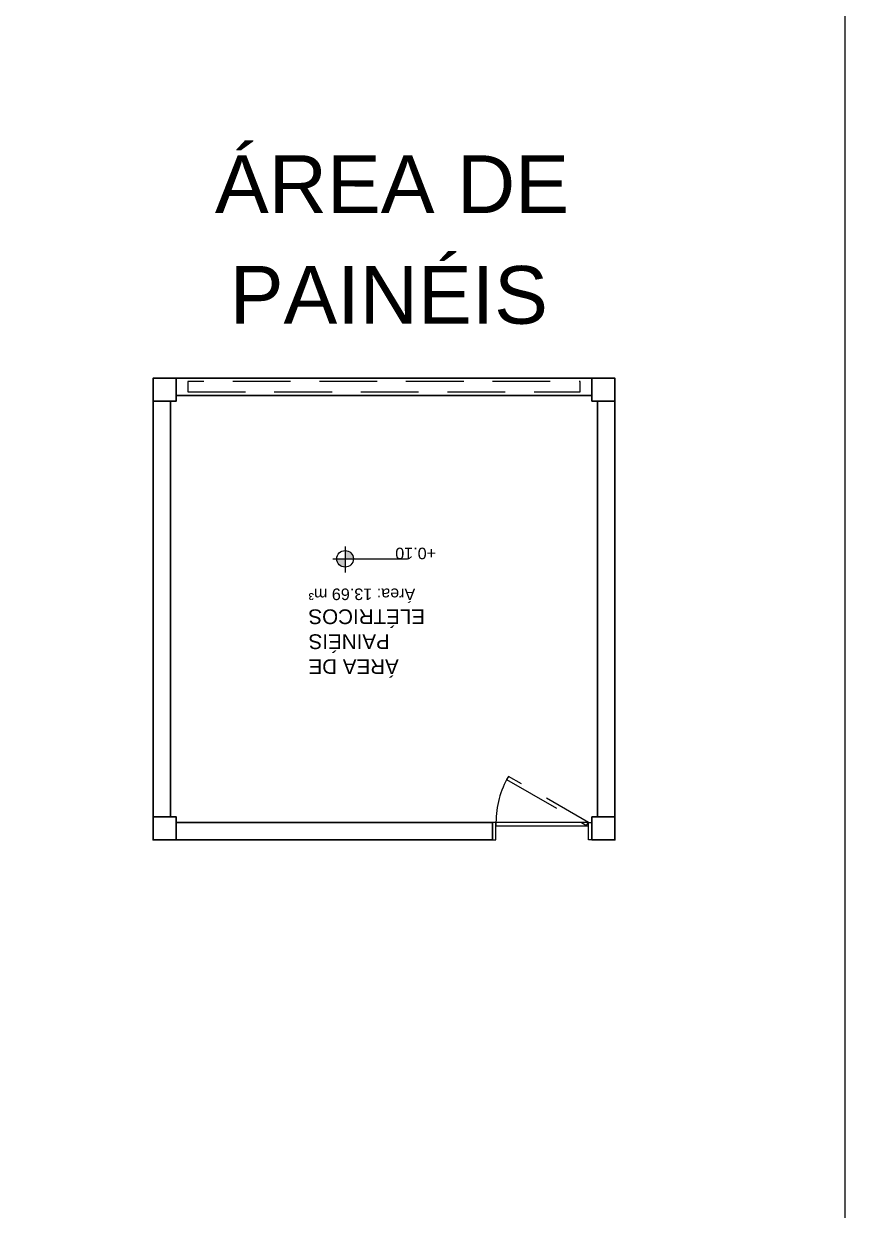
# Model space of a CAD drawing. Header units: metres. Extents: x 149 to 429, y -3 to 162.
# Drawn here: x 392 to 399.11, y 99.17 to 109.45 of the extents above; entities that cross this region are included whole.
import ezdxf

# ---------------------------------------------------------------- set-up
doc = ezdxf.new("R2010")
doc.units = ezdxf.units.M
doc.linetypes.add('IMPORT-Dashed _3_', pattern=[0.75, 0.5, -0.25])
doc.layers.add('1053_ARQ_BASE_MATADOURO_dwg', color=7, linetype='Continuous', lineweight=5, true_color=0x767676)
for name, color, linetype, lineweight in [('A-ESQ-PORTAS', 7, 'Continuous', 20), ('A-ESTRUTURA', 7, 'Continuous', 30), ('A-PAREDE', 7, 'Continuous', 30), ('A-PROJEÇÃO', 7, 'IMPORT-Dashed _3_', 15), ('A-TEXTO1', 7, 'Continuous', 5), ('A_PROJEÇÃO', 7, 'IMPORT-Dashed _3_', 5)]:
    doc.layers.add(name, color=color, linetype=linetype, lineweight=lineweight)
doc.styles.add('Arial_11', font='arial.ttf', dxfattribs={"height": 0.1})
doc.styles.add('Arial_12', font='arial.ttf', dxfattribs={"height": 0.1})
doc.styles.add('Arial_5', font='arial.ttf', dxfattribs={"height": 0.1275})
doc.styles.add('Arial_6', font='arial.ttf', dxfattribs={"height": 0.5})

# ---------------------------------------------------------------- blocks, each defined once
blk = doc.blocks.new('1053_ARQ_BASE_MATADOURO_dwg_pilar-4039604-TÉRREO 1_20 - Dependente 2')
at = {"layer": 'A-ESTRUTURA', "color": 253, "true_color": 0xaaaaaa, "flags": 128}
blk.add_lwpolyline([(207964.697, 9278584.431), (207964.897, 9278584.431), (207964.897, 9278584.631), (207964.697, 9278584.631)], close=True, dxfattribs=at)
blk = doc.blocks.new('1053_ARQ_BASE_MATADOURO_dwg_pilar-4039605-TÉRREO 1_20 - Dependente 2')
at = {"layer": 'A-ESTRUTURA', "color": 253, "true_color": 0xaaaaaa, "flags": 128}
blk.add_lwpolyline([(207964.697, 9278584.431), (207964.897, 9278584.431), (207964.897, 9278584.631), (207964.697, 9278584.631)], close=True, dxfattribs=at)
blk = doc.blocks.new('1053_ARQ_BASE_MATADOURO_dwg_arq geral tgov-4039641-TÉRREO 1_20 - Dependente 2')
at = {"layer": 'A-TEXTO1', "lineweight": 9, "true_color": 0xe2e2e2}
h = blk.add_hatch(color=254, dxfattribs=at)
h.paths.add_polyline_path([(58.168, 21.626), (58.24, 21.626), (58.231, 21.662), (58.204, 21.689), (58.168, 21.696), (58.168, 21.645)])
h.paths.add_polyline_path([(58.168, 21.554), (58.168, 21.626), (58.096, 21.626), (58.112, 21.582), (58.152, 21.556)])
at = {"color": 253, "lineweight": 5, "true_color": 0xaaaaaa, "flags": 128}
blk.add_lwpolyline([(-62.5, 40), (-62.5, -40), (62.5, -40), (62.5, 40)], close=True, dxfattribs=at)
at = {"layer": 'A-ESQ-PORTAS', "color": 253, "true_color": 0xaaaaaa, "flags": 128}
for points in [[(59.445, 19.192), (59.475, 19.192), (59.475, 19.342), (59.445, 19.342)], [(59.475, 19.312), (60.275, 19.312), (60.275, 19.342), (59.475, 19.342), (59.475, 19.312)], [(60.305, 19.192), (60.275, 19.192), (60.275, 19.342), (60.305, 19.342)]]:
    blk.add_lwpolyline(points, dxfattribs=at)
at = {"layer": 'A-PAREDE', "color": 253, "true_color": 0xaaaaaa}
for p, q in [((60.305, 23.192), (56.705, 23.192)), ((60.305, 23.042), (56.705, 23.042)), ((56.505, 22.992), (56.505, 19.392)), ((56.655, 22.992), (56.655, 19.392)), ((60.355, 22.992), (60.355, 19.392)), ((60.505, 19.392), (60.505, 22.992)), ((60.305, 19.192), (60.305, 19.342))]:
    blk.add_line(p, q, dxfattribs=at)
at = {"layer": 'A-PAREDE', "color": 253, "true_color": 0xaaaaaa, "flags": 128}
blk.add_lwpolyline([(56.705, 19.342), (59.445, 19.342), (59.445, 19.192), (56.705, 19.192)], dxfattribs=at)
at = {"layer": 'A-PROJEÇÃO', "color": 253, "true_color": 0xaaaaaa, "flags": 128}
blk.add_lwpolyline([(56.805, 23.072), (60.205, 23.072), (60.205, 23.162), (56.805, 23.162)], close=True, dxfattribs=at)
at = {"layer": 'A-TEXTO1', "color": 253, "true_color": 0xaaaaaa}
for p, q in [((58.168, 21.734), (58.168, 21.507)), ((58.062, 21.626), (58.709, 21.626))]:
    blk.add_line(p, q, dxfattribs=at)
blk.add_circle((58.168, 21.626), 0.0719, dxfattribs=at)
at = {"layer": 'A_PROJEÇÃO', "color": 253, "true_color": 0xaaaaaa, "flags": 128}
blk.add_lwpolyline([(59.567, 19.716), (60.26, 19.316), (60.275, 19.342), (59.582, 19.742)], close=True, dxfattribs=at)
at = {"layer": 'A_PROJEÇÃO', "color": 253, "true_color": 0xaaaaaa}
blk.add_arc((60.275, 19.342), 0.8, 150, 180, dxfattribs=at)
for p in [(-207908.192, -9278561.44), (-207904.392, -9278561.44)]:
    blk.add_blockref('1053_ARQ_BASE_MATADOURO_dwg_pilar-4039605-TÉRREO 1_20 - Dependente 2', p)
at = {"extrusion": (0, 0, -1), "zscale": -1, "rotation": 180}
for p in [(207908.192, 9278603.823), (207904.392, 9278603.823)]:
    blk.add_blockref('1053_ARQ_BASE_MATADOURO_dwg_pilar-4039604-TÉRREO 1_20 - Dependente 2', p, dxfattribs=at)
at = {"layer": 'A-TEXTO1', "attachment_point": 1, "line_spacing_factor": 0.941778}
for s, insert, char_height, width, rotation, style in [('ÁREA DE', (57.041, 25.122), 0.5, 3.66005, 359.9922, 'Arial_6'), ('PAINÉIS', (57.169, 24.163), 0.5, 3.29282, 359.9922, 'Arial_6'), ('+0.10', (58.956, 21.623), 0.1, 0.42237, 180, 'Arial_12'), ('Área: 13.69 m³', (58.776, 21.269), 0.1, 1.10428, 180, 'Arial_11'), ('ELÉTRICOS', (58.86, 21.061), 0.1275, 1.20505, 180, 'Arial_5'), ('PAINÉIS', (58.555, 20.845), 0.1275, 0.83979, 180, 'Arial_5'), ('ÁREA DE', (58.633, 20.629), 0.1275, 0.93344, 180, 'Arial_5')]:
    blk.add_mtext(s, dxfattribs=dict(at, insert=insert, char_height=char_height, width=width, rotation=rotation, style=style))
blk = doc.blocks.new('1053_ARQ_BASE_MATADOURO_dwg-3625622-TÉRREO 1_20 - Dependente 2')
blk.add_blockref('1053_ARQ_BASE_MATADOURO_dwg_arq geral tgov-4039641-TÉRREO 1_20 - Dependente 2', (130.21, 83.186))

msp = doc.modelspace()

# ---------------------------------------------------------------- block references
at = {"layer": '1053_ARQ_BASE_MATADOURO_dwg', "color": 253, "true_color": 0xaaaaaa}
msp.add_blockref('1053_ARQ_BASE_MATADOURO_dwg-3625622-TÉRREO 1_20 - Dependente 2', (206.405, 0), dxfattribs=at)

doc.saveas('drawing.dxf')
